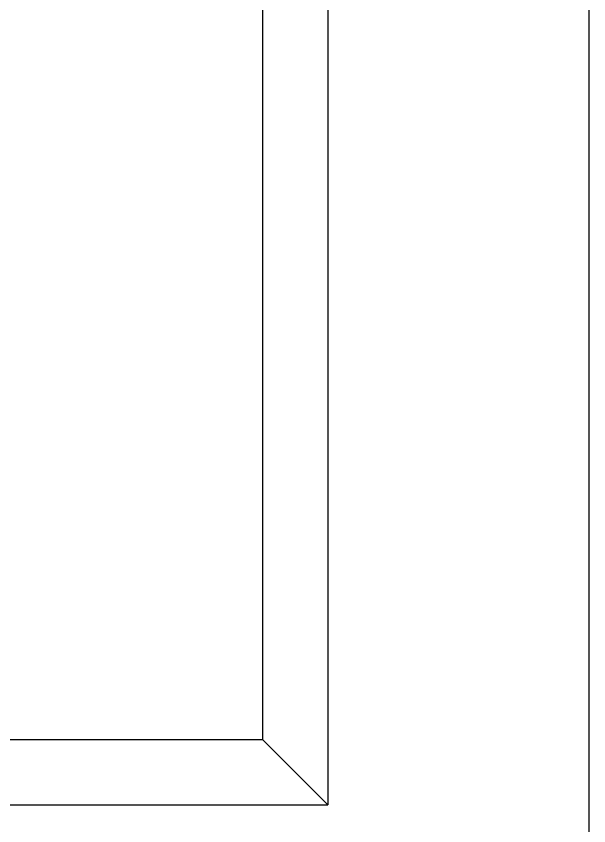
# Model space of a CAD drawing. Header units: inches. Extents: x 0.9 to 45.9, y 0.4 to 30.4.
# Drawn here: x 27.471 to 27.91, y 9.618 to 10.239 of the extents above; entities that cross this region are included whole.
import ezdxf

# ---------------------------------------------------------------- set-up
doc = ezdxf.new("R2010")
doc.units = ezdxf.units.IN
doc.header["$MEASUREMENT"] = 0
doc.layers.add('MUROS', color=9, linetype='Continuous')

msp = doc.modelspace()

# ---------------------------------------------------------------- linework, layer by layer
at = {"layer": 'MUROS'}
for p, q in [((27.90989, 11.62427, -0.074), (27.90989, 9.43426, -0.074)), ((27.90989, 11.62427, -0.074), (27.90989, 9.43426, -0.074)), ((27.70989, 11.37427, -0.074), (27.70989, 9.63437, -0.074)), ((27.65989, 11.32427, -0.074), (27.65989, 9.68437, -0.074)), ((27.40989, 9.68437, -0.074), (27.65989, 9.68437, -0.074)), ((27.65989, 9.68437, -0.074), (27.70989, 9.63437, -0.074)), ((27.40989, 9.63437, -0.074), (27.70989, 9.63437, -0.074))]:
    msp.add_line(p, q, dxfattribs=at)

doc.saveas('drawing.dxf')
